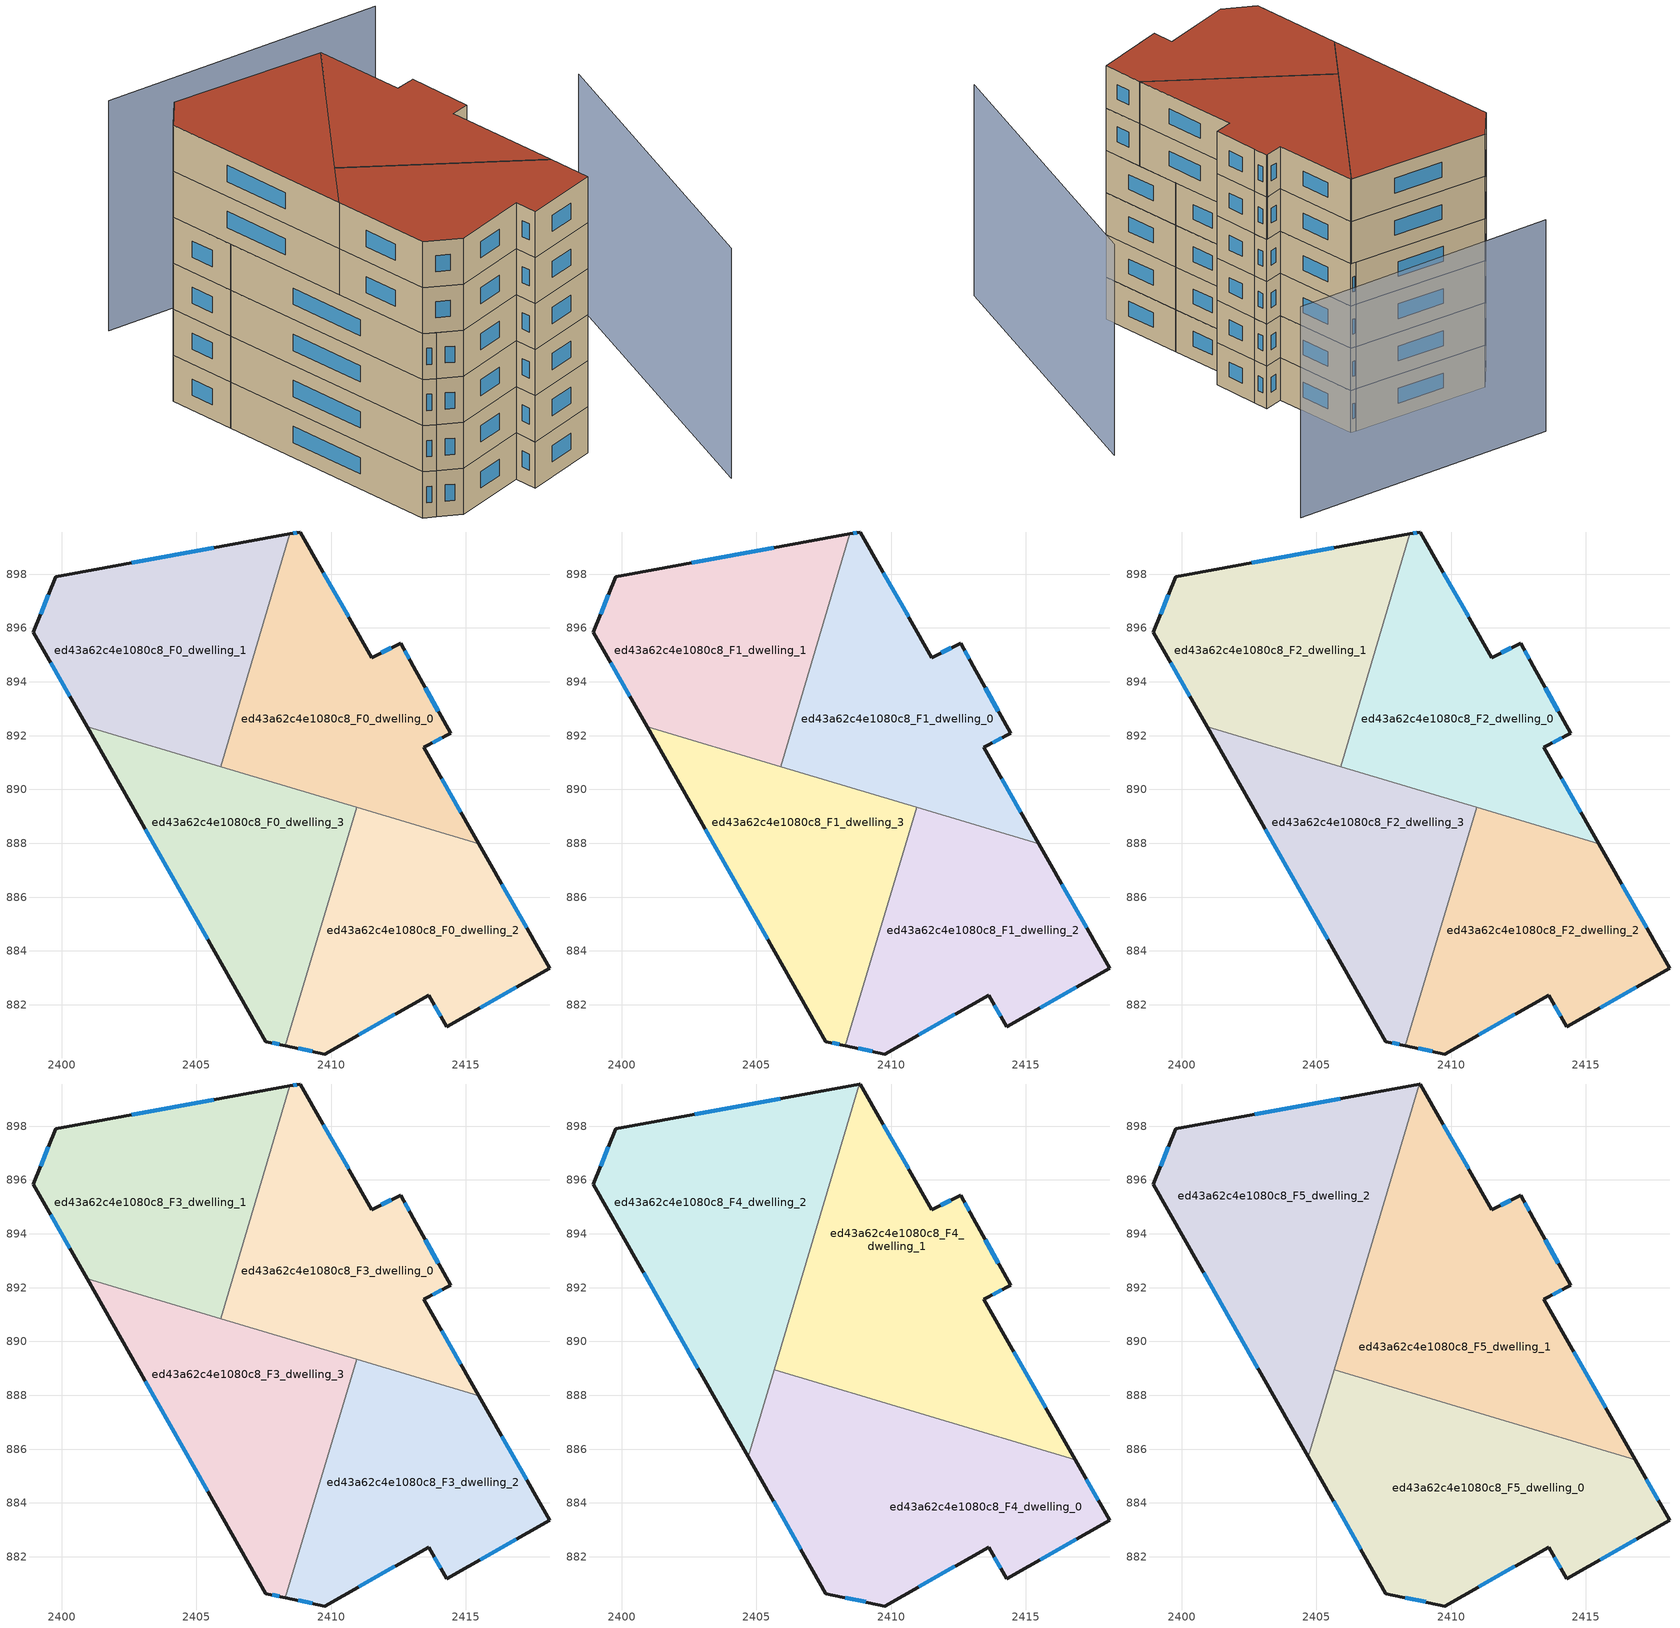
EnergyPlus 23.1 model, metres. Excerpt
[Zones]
ed43a62c4e1080c8_F0_dwelling_0
 floor ground (EU_floor_Construction): 2412.58,895.43 2413.05,894.58 2414.44,892.09 2413.45,891.56 2415.49,887.99 2405.9,890.85 2408.47,899.5 2408.85,899.56 2411.52,894.89 z0
 wall outside (EU_wall_Construction): 2415.49,887.99 2413.45,891.56 2414.44,892.09 2413.05,894.58 2412.58,895.43 2411.52,894.89 2408.85,899.56 2408.47,899.5 z0:3
 wall to ed43a62c4e1080c8_F0_dwelling_1 (EU_wall_Construction): 2408.47,899.5 2405.9,890.85 z0:3
 wall to ed43a62c4e1080c8_F0_dwelling_3 (EU_wall_Construction): 2405.9,890.85 2410.95,889.34 z0:3
 wall to ed43a62c4e1080c8_F0_dwelling_2 (EU_wall_Construction): 2410.95,889.34 2415.49,887.99 z0:3
 window (EU_Window_Construction): 2408.73,899.54 2408.6,899.52 / 2410.65,896.41 2409.72,898.05 / 2412.24,895.26 2411.86,895.07 / 2412.9,894.86 2412.73,895.16 / 2413.99,892.9 2413.5,893.77 / 2413.77,891.74 2414.12,891.92 / 2414.82,889.15 2414.11,890.4 z0.98:2.02
ed43a62c4e1080c8_F0_dwelling_1
 floor ground (EU_floor_Construction): 2408.47,899.5 2405.9,890.85 2400.94,892.33 2398.94,895.84 2399.77,897.89 z0
 wall outside (EU_wall_Construction): 2408.47,899.5 2399.77,897.89 2398.94,895.84 2400.94,892.33 z0:3
 wall to ed43a62c4e1080c8_F0_dwelling_3 (EU_wall_Construction): 2400.94,892.33 2405.9,890.85 z0:3
 window (EU_Window_Construction): 2405.64,898.97 2402.6,898.41 / 2399.59,894.7 2400.29,893.47 / 2399.5,897.23 2399.21,896.51 z0.98:2.02
ed43a62c4e1080c8_F0_dwelling_2
 floor ground (EU_floor_Construction): 2415.49,887.99 2418.12,883.36 2414.29,881.18 2413.62,882.36 2409.77,880.17 2408.3,880.48 2410.95,889.34 z0
 wall outside (EU_wall_Construction): 2408.3,880.48 2409.77,880.17 2413.62,882.36 2414.29,881.18 2418.12,883.36 2415.49,887.99 z0:3
 wall to ed43a62c4e1080c8_F0_dwelling_3 (EU_wall_Construction): 2410.95,889.34 2408.3,880.48 z0:3
 window (EU_Window_Construction): 2408.78,880.38 2409.29,880.27 / 2417.26,884.87 2416.34,886.48 / 2415.54,881.89 2416.87,882.66 / 2413.84,881.98 2414.07,881.57 / 2411.02,880.89 2412.37,881.65 z0.98:2.02
ed43a62c4e1080c8_F0_dwelling_3
 floor ground (EU_floor_Construction): 2410.95,889.34 2408.3,880.48 2407.58,880.63 2400.94,892.33 z0
 wall outside (EU_wall_Construction): 2400.94,892.33 2407.58,880.63 2408.3,880.48 z0:3
 window (EU_Window_Construction): 2407.82,880.58 2408.07,880.53 / 2403.1,888.52 2405.42,884.44 z0.98:2.02
ed43a62c4e1080c8_F1_dwelling_0
 floor to ed43a62c4e1080c8_F0_dwelling_0 (EU_floor_Construction): 2412.58,895.43 2413.05,894.58 2414.44,892.09 2413.45,891.56 2415.49,887.99 2405.9,890.85 2408.47,899.5 2408.85,899.56 2411.52,894.89 z3
 wall outside (EU_wall_Construction): 2415.49,887.99 2413.45,891.56 2414.44,892.09 2413.05,894.58 2412.58,895.43 2411.52,894.89 2408.85,899.56 2408.47,899.5 z3:6
 wall to ed43a62c4e1080c8_F1_dwelling_1 (EU_wall_Construction): 2408.47,899.5 2405.9,890.85 z3:6
 wall to ed43a62c4e1080c8_F1_dwelling_3 (EU_wall_Construction): 2405.9,890.85 2410.95,889.34 z3:6
 wall to ed43a62c4e1080c8_F1_dwelling_2 (EU_wall_Construction): 2410.95,889.34 2415.49,887.99 z3:6
 window (EU_Window_Construction): 2408.73,899.54 2408.6,899.52 / 2410.65,896.41 2409.72,898.05 / 2412.24,895.26 2411.86,895.07 / 2412.9,894.86 2412.73,895.16 / 2413.99,892.9 2413.5,893.77 / 2413.77,891.74 2414.12,891.92 / 2414.82,889.15 2414.11,890.4 z3.98:5.02
ed43a62c4e1080c8_F1_dwelling_1
 floor to ed43a62c4e1080c8_F0_dwelling_1 (EU_floor_Construction): 2408.47,899.5 2405.9,890.85 2400.94,892.33 2398.94,895.84 2399.77,897.89 z3
 wall outside (EU_wall_Construction): 2408.47,899.5 2399.77,897.89 2398.94,895.84 2400.94,892.33 z3:6
 wall to ed43a62c4e1080c8_F1_dwelling_3 (EU_wall_Construction): 2400.94,892.33 2405.9,890.85 z3:6
 window (EU_Window_Construction): 2405.64,898.97 2402.6,898.41 / 2399.59,894.7 2400.29,893.47 / 2399.5,897.23 2399.21,896.51 z3.98:5.02
ed43a62c4e1080c8_F1_dwelling_2
 floor to ed43a62c4e1080c8_F0_dwelling_2 (EU_floor_Construction): 2415.49,887.99 2418.12,883.36 2414.29,881.18 2413.62,882.36 2409.77,880.17 2408.3,880.48 2410.95,889.34 z3
 wall outside (EU_wall_Construction): 2408.3,880.48 2409.77,880.17 2413.62,882.36 2414.29,881.18 2418.12,883.36 2415.49,887.99 z3:6
 wall to ed43a62c4e1080c8_F1_dwelling_3 (EU_wall_Construction): 2410.95,889.34 2408.3,880.48 z3:6
 window (EU_Window_Construction): 2408.78,880.38 2409.29,880.27 / 2417.26,884.87 2416.34,886.48 / 2415.54,881.89 2416.87,882.66 / 2413.84,881.98 2414.07,881.57 / 2411.02,880.89 2412.37,881.65 z3.98:5.02
ed43a62c4e1080c8_F1_dwelling_3
 floor to ed43a62c4e1080c8_F0_dwelling_3 (EU_floor_Construction): 2410.95,889.34 2408.3,880.48 2407.58,880.63 2400.94,892.33 z3
 wall outside (EU_wall_Construction): 2400.94,892.33 2407.58,880.63 2408.3,880.48 z3:6
 window (EU_Window_Construction): 2407.82,880.58 2408.07,880.53 / 2403.1,888.52 2405.42,884.44 z3.98:5.02
ed43a62c4e1080c8_F2_dwelling_0
 floor to ed43a62c4e1080c8_F1_dwelling_0 (EU_floor_Construction): 2412.58,895.43 2413.05,894.58 2414.44,892.09 2413.45,891.56 2415.49,887.99 2405.9,890.85 2408.47,899.5 2408.85,899.56 2411.52,894.89 z6
 wall outside (EU_wall_Construction): 2415.49,887.99 2413.45,891.56 2414.44,892.09 2413.05,894.58 2412.58,895.43 2411.52,894.89 2408.85,899.56 2408.47,899.5 z6:9
 wall to ed43a62c4e1080c8_F2_dwelling_1 (EU_wall_Construction): 2408.47,899.5 2405.9,890.85 z6:9
 wall to ed43a62c4e1080c8_F2_dwelling_3 (EU_wall_Construction): 2405.9,890.85 2410.95,889.34 z6:9
 wall to ed43a62c4e1080c8_F2_dwelling_2 (EU_wall_Construction): 2410.95,889.34 2415.49,887.99 z6:9
 window (EU_Window_Construction): 2408.73,899.54 2408.6,899.52 / 2410.65,896.41 2409.72,898.05 / 2412.24,895.26 2411.86,895.07 / 2412.9,894.86 2412.73,895.16 / 2413.99,892.9 2413.5,893.77 / 2413.77,891.74 2414.12,891.92 / 2414.82,889.15 2414.11,890.4 z6.98:8.02
ed43a62c4e1080c8_F2_dwelling_1
 floor to ed43a62c4e1080c8_F1_dwelling_1 (EU_floor_Construction): 2408.47,899.5 2405.9,890.85 2400.94,892.33 2398.94,895.84 2399.77,897.89 z6
 wall outside (EU_wall_Construction): 2408.47,899.5 2399.77,897.89 2398.94,895.84 2400.94,892.33 z6:9
 wall to ed43a62c4e1080c8_F2_dwelling_3 (EU_wall_Construction): 2400.94,892.33 2405.9,890.85 z6:9
 window (EU_Window_Construction): 2405.64,898.97 2402.6,898.41 / 2399.59,894.7 2400.29,893.47 / 2399.5,897.23 2399.21,896.51 z6.98:8.02
ed43a62c4e1080c8_F2_dwelling_2
 floor to ed43a62c4e1080c8_F1_dwelling_2 (EU_floor_Construction): 2415.49,887.99 2418.12,883.36 2414.29,881.18 2413.62,882.36 2409.77,880.17 2408.3,880.48 2410.95,889.34 z6
 wall outside (EU_wall_Construction): 2408.3,880.48 2409.77,880.17 2413.62,882.36 2414.29,881.18 2418.12,883.36 2415.49,887.99 z6:9
 wall to ed43a62c4e1080c8_F2_dwelling_3 (EU_wall_Construction): 2410.95,889.34 2408.3,880.48 z6:9
 window (EU_Window_Construction): 2408.78,880.38 2409.29,880.27 / 2417.26,884.87 2416.34,886.48 / 2415.54,881.89 2416.87,882.66 / 2413.84,881.98 2414.07,881.57 / 2411.02,880.89 2412.37,881.65 z6.98:8.02
ed43a62c4e1080c8_F2_dwelling_3
 floor to ed43a62c4e1080c8_F1_dwelling_3 (EU_floor_Construction): 2410.95,889.34 2408.3,880.48 2407.58,880.63 2400.94,892.33 z6
 wall outside (EU_wall_Construction): 2400.94,892.33 2407.58,880.63 2408.3,880.48 z6:9
 window (EU_Window_Construction): 2407.82,880.58 2408.07,880.53 / 2403.1,888.52 2405.42,884.44 z6.98:8.02
ed43a62c4e1080c8_F3_dwelling_0
 floor to ed43a62c4e1080c8_F2_dwelling_0 (EU_floor_Construction): 2412.58,895.43 2413.05,894.58 2414.44,892.09 2413.45,891.56 2415.49,887.99 2405.9,890.85 2408.47,899.5 2408.85,899.56 2411.52,894.89 z9
 wall outside (EU_wall_Construction): 2415.49,887.99 2413.45,891.56 2414.44,892.09 2413.05,894.58 2412.58,895.43 2411.52,894.89 2408.85,899.56 2408.47,899.5 z9:12
 wall to ed43a62c4e1080c8_F3_dwelling_1 (EU_wall_Construction): 2408.47,899.5 2405.9,890.85 z9:12
 wall to ed43a62c4e1080c8_F3_dwelling_3 (EU_wall_Construction): 2405.9,890.85 2410.95,889.34 z9:12
 wall to ed43a62c4e1080c8_F3_dwelling_2 (EU_wall_Construction): 2410.95,889.34 2415.49,887.99 z9:12
 window (EU_Window_Construction): 2408.73,899.54 2408.6,899.52 / 2410.65,896.41 2409.72,898.05 / 2412.24,895.26 2411.86,895.07 / 2412.9,894.86 2412.73,895.16 / 2413.99,892.9 2413.5,893.77 / 2413.77,891.74 2414.12,891.92 / 2414.82,889.15 2414.11,890.4 z9.98:11.02
ed43a62c4e1080c8_F3_dwelling_1
 floor to ed43a62c4e1080c8_F2_dwelling_1 (EU_floor_Construction): 2408.47,899.5 2405.9,890.85 2400.94,892.33 2398.94,895.84 2399.77,897.89 z9
 wall outside (EU_wall_Construction): 2408.47,899.5 2399.77,897.89 2398.94,895.84 2400.94,892.33 z9:12
 wall to ed43a62c4e1080c8_F3_dwelling_3 (EU_wall_Construction): 2400.94,892.33 2405.9,890.85 z9:12
 window (EU_Window_Construction): 2405.64,898.97 2402.6,898.41 / 2399.59,894.7 2400.29,893.47 / 2399.5,897.23 2399.21,896.51 z9.98:11.02
ed43a62c4e1080c8_F3_dwelling_2
 floor to ed43a62c4e1080c8_F2_dwelling_2 (EU_floor_Construction): 2415.49,887.99 2418.12,883.36 2414.29,881.18 2413.62,882.36 2409.77,880.17 2408.3,880.48 2410.95,889.34 z9
 wall outside (EU_wall_Construction): 2408.3,880.48 2409.77,880.17 2413.62,882.36 2414.29,881.18 2418.12,883.36 2415.49,887.99 z9:12
 wall to ed43a62c4e1080c8_F3_dwelling_3 (EU_wall_Construction): 2410.95,889.34 2408.3,880.48 z9:12
 window (EU_Window_Construction): 2408.78,880.38 2409.29,880.27 / 2417.26,884.87 2416.34,886.48 / 2415.54,881.89 2416.87,882.66 / 2413.84,881.98 2414.07,881.57 / 2411.02,880.89 2412.37,881.65 z9.98:11.02
ed43a62c4e1080c8_F3_dwelling_3
 floor to ed43a62c4e1080c8_F2_dwelling_3 (EU_floor_Construction): 2410.95,889.34 2408.3,880.48 2407.58,880.63 2400.94,892.33 z9
 wall outside (EU_wall_Construction): 2400.94,892.33 2407.58,880.63 2408.3,880.48 z9:12
 window (EU_Window_Construction): 2407.82,880.58 2408.07,880.53 / 2403.1,888.52 2405.42,884.44 z9.98:11.02
ed43a62c4e1080c8_F4_dwelling_0
 floor to ed43a62c4e1080c8_F3_dwelling_2 (EU_floor_Construction): 2416.84,885.61 2418.12,883.36 2414.29,881.18 2413.62,882.36 2409.77,880.17 2408.3,880.48 2410.41,887.53 z12
 floor to ed43a62c4e1080c8_F3_dwelling_3 (EU_floor_Construction): 2410.41,887.53 2408.3,880.48 2407.58,880.63 2404.69,885.71 2405.66,888.94 z12
 wall outside (EU_wall_Construction): 2404.69,885.71 2407.58,880.63 2409.77,880.17 2413.62,882.36 2414.29,881.18 2418.12,883.36 2416.84,885.61 z12:15
 wall to ed43a62c4e1080c8_F4_dwelling_1 (EU_wall_Construction): 2416.84,885.61 2405.66,888.94 z12:15
 wall to ed43a62c4e1080c8_F4_dwelling_2 (EU_wall_Construction): 2405.66,888.94 2404.69,885.71 z12:15
 window (EU_Window_Construction): 2417.7,884.09 2417.26,884.88 / 2415.54,881.89 2416.87,882.66 / 2413.84,881.98 2414.07,881.57 / 2411.02,880.89 2412.37,881.65 / 2408.29,880.48 2409.06,880.32 / 2405.63,884.06 2406.64,882.29 z12.98:14.02
ed43a62c4e1080c8_F4_dwelling_1
 floor to ed43a62c4e1080c8_F3_dwelling_0 (EU_floor_Construction): 2412.58,895.43 2413.05,894.58 2414.44,892.09 2413.45,891.56 2415.49,887.99 2406.2,890.76 2408.82,899.56 2408.85,899.56 2411.52,894.89 2412.54,895.41 z12
 floor to ed43a62c4e1080c8_F3_dwelling_2 (EU_floor_Construction): 2415.49,887.99 2416.84,885.61 2410.41,887.53 2410.95,889.34 z12
 floor to ed43a62c4e1080c8_F3_dwelling_3 (EU_floor_Construction): 2410.95,889.34 2410.41,887.53 2405.66,888.94 2406.2,890.76 z12
 wall outside (EU_wall_Construction): 2416.84,885.61 2413.45,891.56 2414.44,892.09 2413.05,894.58 2412.58,895.43 2412.54,895.41 2411.52,894.89 2408.85,899.56 2408.82,899.56 z12:15
 wall to ed43a62c4e1080c8_F4_dwelling_2 (EU_wall_Construction): 2408.82,899.56 2405.66,888.94 z12:15
 window (EU_Window_Construction): 2410.65,896.41 2409.72,898.05 / 2412.21,895.24 2411.85,895.06 / 2412.9,894.86 2412.73,895.16 / 2413.99,892.9 2413.5,893.77 / 2413.77,891.74 2414.12,891.92 / 2415.74,887.55 2414.55,889.63 z12.98:14.02
ed43a62c4e1080c8_F4_dwelling_2
 floor to ed43a62c4e1080c8_F3_dwelling_1 (EU_floor_Construction): 2408.47,899.49 2405.9,890.85 2400.94,892.33 2398.94,895.84 2399.77,897.89 z12
 floor to ed43a62c4e1080c8_F3_dwelling_0 (EU_floor_Construction): 2408.82,899.56 2406.2,890.76 2405.9,890.85 2408.47,899.49 z12
 floor to ed43a62c4e1080c8_F3_dwelling_3 (EU_floor_Construction): 2406.2,890.76 2404.69,885.71 2400.94,892.33 z12
 wall outside (EU_wall_Construction): 2408.82,899.56 2399.77,897.89 2398.94,895.84 2404.69,885.71 z12:15
 window (EU_Window_Construction): 2400.81,892.55 2402.82,889.01 / 2399.5,897.23 2399.21,896.51 / 2405.88,899.02 2402.71,898.44 z12.98:14.02
ed43a62c4e1080c8_F5_dwelling_0
 floor to ed43a62c4e1080c8_F4_dwelling_0 (EU_floor_Construction): 2416.84,885.61 2418.12,883.36 2414.29,881.18 2413.62,882.36 2409.77,880.17 2407.58,880.63 2404.69,885.71 2405.66,888.94 z15
 wall outside (EU_wall_Construction): 2404.69,885.71 2407.58,880.63 2409.77,880.17 2413.62,882.36 2414.29,881.18 2418.12,883.36 2416.84,885.61 z15:18
 wall to ed43a62c4e1080c8_F5_dwelling_1 (EU_wall_Construction): 2416.84,885.61 2405.66,888.94 z15:18
 wall to ed43a62c4e1080c8_F5_dwelling_2 (EU_wall_Construction): 2405.66,888.94 2404.69,885.71 z15:18
 window (EU_Window_Construction): 2417.7,884.09 2417.26,884.88 / 2415.54,881.89 2416.87,882.66 / 2413.84,881.98 2414.07,881.57 / 2411.02,880.89 2412.37,881.65 / 2408.29,880.48 2409.06,880.32 / 2405.63,884.06 2406.64,882.29 z15.98:17.02
 roof outside (EU_roof_Construction): 2418.12,883.36 2416.84,885.61 2405.66,888.94 2404.69,885.71 2407.58,880.63 2409.77,880.17 2413.62,882.36 2414.29,881.18 z18
ed43a62c4e1080c8_F5_dwelling_1
 floor to ed43a62c4e1080c8_F4_dwelling_1 (EU_floor_Construction): 2412.58,895.43 2413.05,894.58 2414.44,892.09 2413.45,891.56 2416.84,885.61 2405.66,888.94 2408.82,899.56 2408.85,899.56 2411.52,894.89 2412.54,895.41 z15
 wall outside (EU_wall_Construction): 2416.84,885.61 2413.45,891.56 2414.44,892.09 2413.05,894.58 2412.58,895.43 2412.54,895.41 2411.52,894.89 2408.85,899.56 2408.82,899.56 z15:18
 wall to ed43a62c4e1080c8_F5_dwelling_2 (EU_wall_Construction): 2408.82,899.56 2405.66,888.94 z15:18
 window (EU_Window_Construction): 2410.65,896.41 2409.72,898.05 / 2412.21,895.24 2411.85,895.06 / 2412.9,894.86 2412.73,895.16 / 2413.99,892.9 2413.5,893.77 / 2413.77,891.74 2414.12,891.92 / 2415.74,887.55 2414.55,889.63 z15.98:17.02
 roof outside (EU_roof_Construction): 2416.84,885.61 2413.45,891.56 2414.44,892.09 2413.05,894.58 2412.58,895.43 2412.54,895.41 2411.52,894.89 2408.85,899.56 2408.82,899.56 2405.66,888.94 z18
ed43a62c4e1080c8_F5_dwelling_2
 floor to ed43a62c4e1080c8_F4_dwelling_2 (EU_floor_Construction): 2408.82,899.56 2404.69,885.71 2398.94,895.84 2399.77,897.89 z15
 wall outside (EU_wall_Construction): 2408.82,899.56 2399.77,897.89 2398.94,895.84 2404.69,885.71 z15:18
 window (EU_Window_Construction): 2400.81,892.55 2402.82,889.01 / 2399.5,897.23 2399.21,896.51 / 2405.88,899.02 2402.71,898.44 z15.98:17.02
 roof outside (EU_roof_Construction): 2404.69,885.71 2408.82,899.56 2399.77,897.89 2398.94,895.84 z18
shading: 2424.5,878.33 2422.69,896.86 / 2414.73,906.87 2398.07,903.42 z0:15
[Building]
EU S2 Campaign: North Axis=0; Terrain=City; Solar Distribution=FullExterior
[Site:Location]
Bologna: Latitude=44.5; Longitude=11.25; Time Zone=1; Elevation=37
[SizingPeriod:WeatherFileDays]
AnnualSizingPeriod: Begin Month=1; Begin Day of Month=1; End Month=12; End Day of Month=31; Day of Week for Start Day=Monday; Use Weather File Daylight Saving Period=No; Use Weather File Rain and Snow Indicators=No
[MATERIAL]
EU_InternalMass_Material: Roughness=MediumRough; Thickness=0.1; Conductivity=1; Density=1800; Specific Heat=900; Thermal Absorptance=0.9; Solar Absorptance=0.7; Visible Absorptance=0.7
[MATERIAL:NOMASS] Roughness=MediumRough; Thermal Absorptance=0.9; Solar Absorptance=0.7; Visible Absorptance=0.7
Name | Thermal Resistance
EU_wall_NoMass | 0.905828
EU_roof_NoMass | 0.37593
EU_floor_NoMass | 0.67114
[WINDOWMATERIAL:SIMPLEGLAZINGSYSTEM]
EU_Window_SimpleGlazing: UFactor=4.52486; Solar Heat Gain Coefficient=0.85; Visible Transmittance=0.85
[CONSTRUCTION]
EU_wall_Construction: EU_wall_NoMass
EU_roof_Construction: EU_roof_NoMass
EU_floor_Construction: EU_floor_NoMass
EU_Window_Construction: EU_Window_SimpleGlazing
EU_InternalMass_Construction: EU_InternalMass_Material
[ZONE] Type=1; Multiplier=1; Ceiling Height=autocalculate; Floor Area=autocalculate; Part of Total Floor Area=Yes
Name | Volume
ed43a62c4e1080c8_F0_dwelling_0; ed43a62c4e1080c8_F1_dwelling_0; ed43a62c4e1080c8_F2_dwelling_0; ed43a62c4e1080c8_F3_dwelling_0 | 156.021
ed43a62c4e1080c8_F4_dwelling_0; ed43a62c4e1080c8_F5_dwelling_0 | 208.024
ed43a62c4e1080c8_F0_dwelling_1; ed43a62c4e1080c8_F1_dwelling_1; ed43a62c4e1080c8_F2_dwelling_1; ed43a62c4e1080c8_F3_dwelling_1 | 156.026
ed43a62c4e1080c8_F4_dwelling_1; ed43a62c4e1080c8_F5_dwelling_1 | 208.028
ed43a62c4e1080c8_F0_dwelling_2; ed43a62c4e1080c8_F1_dwelling_2; ed43a62c4e1080c8_F2_dwelling_2; ed43a62c4e1080c8_F3_dwelling_2 | 156.018
ed43a62c4e1080c8_F4_dwelling_2; ed43a62c4e1080c8_F5_dwelling_2 | 208.021
ed43a62c4e1080c8_F0_dwelling_3; ed43a62c4e1080c8_F1_dwelling_3; ed43a62c4e1080c8_F2_dwelling_3; ed43a62c4e1080c8_F3_dwelling_3 | 156.015
[INTERNALMASS] Construction=EU_InternalMass_Construction
Name | Zone or ZoneList | Surface Area
ed43a62c4e1080c8_F0_dwelling_0_EU_InternalMass | ed43a62c4e1080c8_F0_dwelling_0 | 52.0069
ed43a62c4e1080c8_F0_dwelling_1_EU_InternalMass | ed43a62c4e1080c8_F0_dwelling_1 | 52.0088
ed43a62c4e1080c8_F0_dwelling_2_EU_InternalMass | ed43a62c4e1080c8_F0_dwelling_2 | 52.0063
ed43a62c4e1080c8_F0_dwelling_3_EU_InternalMass | ed43a62c4e1080c8_F0_dwelling_3 | 52.005
ed43a62c4e1080c8_F1_dwelling_0_EU_InternalMass | ed43a62c4e1080c8_F1_dwelling_0 | 52.0069
ed43a62c4e1080c8_F1_dwelling_1_EU_InternalMass | ed43a62c4e1080c8_F1_dwelling_1 | 52.0088
ed43a62c4e1080c8_F1_dwelling_2_EU_InternalMass | ed43a62c4e1080c8_F1_dwelling_2 | 52.0063
ed43a62c4e1080c8_F1_dwelling_3_EU_InternalMass | ed43a62c4e1080c8_F1_dwelling_3 | 52.005
ed43a62c4e1080c8_F2_dwelling_0_EU_InternalMass | ed43a62c4e1080c8_F2_dwelling_0 | 52.0069
ed43a62c4e1080c8_F2_dwelling_1_EU_InternalMass | ed43a62c4e1080c8_F2_dwelling_1 | 52.0088
ed43a62c4e1080c8_F2_dwelling_2_EU_InternalMass | ed43a62c4e1080c8_F2_dwelling_2 | 52.0063
ed43a62c4e1080c8_F2_dwelling_3_EU_InternalMass | ed43a62c4e1080c8_F2_dwelling_3 | 52.005
ed43a62c4e1080c8_F3_dwelling_0_EU_InternalMass | ed43a62c4e1080c8_F3_dwelling_0 | 52.0069
ed43a62c4e1080c8_F3_dwelling_1_EU_InternalMass | ed43a62c4e1080c8_F3_dwelling_1 | 52.0088
ed43a62c4e1080c8_F3_dwelling_2_EU_InternalMass | ed43a62c4e1080c8_F3_dwelling_2 | 52.0063
ed43a62c4e1080c8_F3_dwelling_3_EU_InternalMass | ed43a62c4e1080c8_F3_dwelling_3 | 52.005
ed43a62c4e1080c8_F4_dwelling_0_EU_InternalMass | ed43a62c4e1080c8_F4_dwelling_0 | 69.3418
ed43a62c4e1080c8_F4_dwelling_1_EU_InternalMass | ed43a62c4e1080c8_F4_dwelling_1 | 69.3429
ed43a62c4e1080c8_F4_dwelling_2_EU_InternalMass | ed43a62c4e1080c8_F4_dwelling_2 | 69.3406
ed43a62c4e1080c8_F5_dwelling_0_EU_InternalMass | ed43a62c4e1080c8_F5_dwelling_0 | 69.3418
ed43a62c4e1080c8_F5_dwelling_1_EU_InternalMass | ed43a62c4e1080c8_F5_dwelling_1 | 69.3429
ed43a62c4e1080c8_F5_dwelling_2_EU_InternalMass | ed43a62c4e1080c8_F5_dwelling_2 | 69.3406
[OTHEREQUIPMENT] Fuel Type=Electricity; Design Level Calculation Method=Watts/Area; Power per Zone Floor Area=1; Fraction Latent=0; Fraction Radiant=0; Fraction Lost=0; Carbon Dioxide Generation Rate=0; EndUse Subcategory=EU_Step8_InternalGains
Name | Zone or ZoneList or Space or SpaceList | Schedule
EU_Step8_InternalGain_ed43a62c4e1080c8_F0_dwelling_0_f000 | ed43a62c4e1080c8_F0_dwelling_0 | EU_Step8_GainSchedule_ed43a62c4e1080c8_F0_dwelling_0_f000
EU_Step8_InternalGain_ed43a62c4e1080c8_F0_dwelling_1_f000 | ed43a62c4e1080c8_F0_dwelling_1 | EU_Step8_GainSchedule_ed43a62c4e1080c8_F0_dwelling_1_f000
EU_Step8_InternalGain_ed43a62c4e1080c8_F0_dwelling_2_f000 | ed43a62c4e1080c8_F0_dwelling_2 | EU_Step8_GainSchedule_ed43a62c4e1080c8_F0_dwelling_2_f000
EU_Step8_InternalGain_ed43a62c4e1080c8_F0_dwelling_3_f000 | ed43a62c4e1080c8_F0_dwelling_3 | EU_Step8_GainSchedule_ed43a62c4e1080c8_F0_dwelling_3_f000
EU_Step8_InternalGain_ed43a62c4e1080c8_F1_dwelling_0_f000 | ed43a62c4e1080c8_F1_dwelling_0 | EU_Step8_GainSchedule_ed43a62c4e1080c8_F1_dwelling_0_f000
EU_Step8_InternalGain_ed43a62c4e1080c8_F1_dwelling_1_f000 | ed43a62c4e1080c8_F1_dwelling_1 | EU_Step8_GainSchedule_ed43a62c4e1080c8_F1_dwelling_1_f000
EU_Step8_InternalGain_ed43a62c4e1080c8_F1_dwelling_2_f000 | ed43a62c4e1080c8_F1_dwelling_2 | EU_Step8_GainSchedule_ed43a62c4e1080c8_F1_dwelling_2_f000
EU_Step8_InternalGain_ed43a62c4e1080c8_F1_dwelling_3_f000 | ed43a62c4e1080c8_F1_dwelling_3 | EU_Step8_GainSchedule_ed43a62c4e1080c8_F1_dwelling_3_f000
EU_Step8_InternalGain_ed43a62c4e1080c8_F2_dwelling_0_f000 | ed43a62c4e1080c8_F2_dwelling_0 | EU_Step8_GainSchedule_ed43a62c4e1080c8_F2_dwelling_0_f000
EU_Step8_InternalGain_ed43a62c4e1080c8_F2_dwelling_1_f000 | ed43a62c4e1080c8_F2_dwelling_1 | EU_Step8_GainSchedule_ed43a62c4e1080c8_F2_dwelling_1_f000
EU_Step8_InternalGain_ed43a62c4e1080c8_F2_dwelling_2_f000 | ed43a62c4e1080c8_F2_dwelling_2 | EU_Step8_GainSchedule_ed43a62c4e1080c8_F2_dwelling_2_f000
EU_Step8_InternalGain_ed43a62c4e1080c8_F2_dwelling_3_f000 | ed43a62c4e1080c8_F2_dwelling_3 | EU_Step8_GainSchedule_ed43a62c4e1080c8_F2_dwelling_3_f000
EU_Step8_InternalGain_ed43a62c4e1080c8_F3_dwelling_0_f000 | ed43a62c4e1080c8_F3_dwelling_0 | EU_Step8_GainSchedule_ed43a62c4e1080c8_F3_dwelling_0_f000
EU_Step8_InternalGain_ed43a62c4e1080c8_F3_dwelling_1_f000 | ed43a62c4e1080c8_F3_dwelling_1 | EU_Step8_GainSchedule_ed43a62c4e1080c8_F3_dwelling_1_f000
EU_Step8_InternalGain_ed43a62c4e1080c8_F3_dwelling_2_f000 | ed43a62c4e1080c8_F3_dwelling_2 | EU_Step8_GainSchedule_ed43a62c4e1080c8_F3_dwelling_2_f000
EU_Step8_InternalGain_ed43a62c4e1080c8_F3_dwelling_3_f000 | ed43a62c4e1080c8_F3_dwelling_3 | EU_Step8_GainSchedule_ed43a62c4e1080c8_F3_dwelling_3_f000
EU_Step8_InternalGain_ed43a62c4e1080c8_F4_dwelling_0_f000 | ed43a62c4e1080c8_F4_dwelling_0 | EU_Step8_GainSchedule_ed43a62c4e1080c8_F4_dwelling_0_f000
EU_Step8_InternalGain_ed43a62c4e1080c8_F4_dwelling_1_f000 | ed43a62c4e1080c8_F4_dwelling_1 | EU_Step8_GainSchedule_ed43a62c4e1080c8_F4_dwelling_1_f000
EU_Step8_InternalGain_ed43a62c4e1080c8_F4_dwelling_2_f000 | ed43a62c4e1080c8_F4_dwelling_2 | EU_Step8_GainSchedule_ed43a62c4e1080c8_F4_dwelling_2_f000
EU_Step8_InternalGain_ed43a62c4e1080c8_F5_dwelling_0_f000 | ed43a62c4e1080c8_F5_dwelling_0 | EU_Step8_GainSchedule_ed43a62c4e1080c8_F5_dwelling_0_f000
EU_Step8_InternalGain_ed43a62c4e1080c8_F5_dwelling_1_f000 | ed43a62c4e1080c8_F5_dwelling_1 | EU_Step8_GainSchedule_ed43a62c4e1080c8_F5_dwelling_1_f000
EU_Step8_InternalGain_ed43a62c4e1080c8_F5_dwelling_2_f000 | ed43a62c4e1080c8_F5_dwelling_2 | EU_Step8_GainSchedule_ed43a62c4e1080c8_F5_dwelling_2_f000
[ZONEVENTILATION:DESIGNFLOWRATE] Schedule=EU_AlwaysOn; Design Flow Rate Calculation Method=AirChanges/Hour; Air Changes per Hour=0.73129; Ventilation Type=Natural; Fan Pressure Rise=0; Fan Total Efficiency=1; Constant Term Coefficient=1; Temperature Term Coefficient=0; Velocity Term Coefficient=0; Velocity Squared Term Coefficient=0; Minimum Indoor Temperature=-100; Maximum Indoor Temperature=100; Delta Temperature=-100; Minimum Outdoor Temperature=-100; Maximum Outdoor Temperature=100; Maximum Wind Speed=40
Name | Zone or ZoneList or Space or SpaceList
EU_ConstantAir_ed43a62c4e1080c8_F0_dwelling_0 | ed43a62c4e1080c8_F0_dwelling_0
EU_ConstantAir_ed43a62c4e1080c8_F0_dwelling_1 | ed43a62c4e1080c8_F0_dwelling_1
EU_ConstantAir_ed43a62c4e1080c8_F0_dwelling_2 | ed43a62c4e1080c8_F0_dwelling_2
EU_ConstantAir_ed43a62c4e1080c8_F0_dwelling_3 | ed43a62c4e1080c8_F0_dwelling_3
EU_ConstantAir_ed43a62c4e1080c8_F1_dwelling_0 | ed43a62c4e1080c8_F1_dwelling_0
EU_ConstantAir_ed43a62c4e1080c8_F1_dwelling_1 | ed43a62c4e1080c8_F1_dwelling_1
EU_ConstantAir_ed43a62c4e1080c8_F1_dwelling_2 | ed43a62c4e1080c8_F1_dwelling_2
EU_ConstantAir_ed43a62c4e1080c8_F1_dwelling_3 | ed43a62c4e1080c8_F1_dwelling_3
EU_ConstantAir_ed43a62c4e1080c8_F2_dwelling_0 | ed43a62c4e1080c8_F2_dwelling_0
EU_ConstantAir_ed43a62c4e1080c8_F2_dwelling_1 | ed43a62c4e1080c8_F2_dwelling_1
EU_ConstantAir_ed43a62c4e1080c8_F2_dwelling_2 | ed43a62c4e1080c8_F2_dwelling_2
EU_ConstantAir_ed43a62c4e1080c8_F2_dwelling_3 | ed43a62c4e1080c8_F2_dwelling_3
EU_ConstantAir_ed43a62c4e1080c8_F3_dwelling_0 | ed43a62c4e1080c8_F3_dwelling_0
EU_ConstantAir_ed43a62c4e1080c8_F3_dwelling_1 | ed43a62c4e1080c8_F3_dwelling_1
EU_ConstantAir_ed43a62c4e1080c8_F3_dwelling_2 | ed43a62c4e1080c8_F3_dwelling_2
EU_ConstantAir_ed43a62c4e1080c8_F3_dwelling_3 | ed43a62c4e1080c8_F3_dwelling_3
EU_ConstantAir_ed43a62c4e1080c8_F4_dwelling_0 | ed43a62c4e1080c8_F4_dwelling_0
EU_ConstantAir_ed43a62c4e1080c8_F4_dwelling_1 | ed43a62c4e1080c8_F4_dwelling_1
EU_ConstantAir_ed43a62c4e1080c8_F4_dwelling_2 | ed43a62c4e1080c8_F4_dwelling_2
EU_ConstantAir_ed43a62c4e1080c8_F5_dwelling_0 | ed43a62c4e1080c8_F5_dwelling_0
EU_ConstantAir_ed43a62c4e1080c8_F5_dwelling_1 | ed43a62c4e1080c8_F5_dwelling_1
EU_ConstantAir_ed43a62c4e1080c8_F5_dwelling_2 | ed43a62c4e1080c8_F5_dwelling_2
[HVACTEMPLATE:THERMOSTAT] Constant Heating Setpoint=20; Constant Cooling Setpoint=50
EU_HeatOnly_ed43a62c4e1080c8_F0_dwelling_0; EU_HeatOnly_ed43a62c4e1080c8_F0_dwelling_1; EU_HeatOnly_ed43a62c4e1080c8_F0_dwelling_2; EU_HeatOnly_ed43a62c4e1080c8_F0_dwelling_3; EU_HeatOnly_ed43a62c4e1080c8_F1_dwelling_0; EU_HeatOnly_ed43a62c4e1080c8_F1_dwelling_1; EU_HeatOnly_ed43a62c4e1080c8_F1_dwelling_2; EU_HeatOnly_ed43a62c4e1080c8_F1_dwelling_3; EU_HeatOnly_ed43a62c4e1080c8_F2_dwelling_0; EU_HeatOnly_ed43a62c4e1080c8_F2_dwelling_1; EU_HeatOnly_ed43a62c4e1080c8_F2_dwelling_2; EU_HeatOnly_ed43a62c4e1080c8_F2_dwelling_3; EU_HeatOnly_ed43a62c4e1080c8_F3_dwelling_0; EU_HeatOnly_ed43a62c4e1080c8_F3_dwelling_1; EU_HeatOnly_ed43a62c4e1080c8_F3_dwelling_2; EU_HeatOnly_ed43a62c4e1080c8_F3_dwelling_3; EU_HeatOnly_ed43a62c4e1080c8_F4_dwelling_0; EU_HeatOnly_ed43a62c4e1080c8_F4_dwelling_1; EU_HeatOnly_ed43a62c4e1080c8_F4_dwelling_2; EU_HeatOnly_ed43a62c4e1080c8_F5_dwelling_0; EU_HeatOnly_ed43a62c4e1080c8_F5_dwelling_1; EU_HeatOnly_ed43a62c4e1080c8_F5_dwelling_2
[HVACTEMPLATE:ZONE:IDEALLOADSAIRSYSTEM] System Availability Schedule=EU_AlwaysOn; Maximum Heating Supply Air Temperature=50; Minimum Cooling Supply Air Temperature=13; Maximum Heating Supply Air Humidity Ratio=0.0156; Minimum Cooling Supply Air Humidity Ratio=0.0077; Heating Limit=NoLimit; Cooling Limit=NoLimit; Heating Availability Schedule=EU_AlwaysOn; Cooling Availability Schedule=EU_CoolingOff; Dehumidification Control Type=ConstantSensibleHeatRatio; Cooling Sensible Heat Ratio=0.7; Dehumidification Setpoint=60; Humidification Control Type=None; Humidification Setpoint=30; Outdoor Air Method=None; Outdoor Air Flow Rate per Person=0.00944; Outdoor Air Flow Rate per Zone Floor Area=0; Outdoor Air Flow Rate per Zone=0; Demand Controlled Ventilation Type=None; Outdoor Air Economizer Type=NoEconomizer; Heat Recovery Type=None; Sensible Heat Recovery Effectiveness=0.7; Latent Heat Recovery Effectiveness=0.65
Name | Template Thermostat
ed43a62c4e1080c8_F0_dwelling_0 | EU_HeatOnly_ed43a62c4e1080c8_F0_dwelling_0
ed43a62c4e1080c8_F0_dwelling_1 | EU_HeatOnly_ed43a62c4e1080c8_F0_dwelling_1
ed43a62c4e1080c8_F0_dwelling_2 | EU_HeatOnly_ed43a62c4e1080c8_F0_dwelling_2
ed43a62c4e1080c8_F0_dwelling_3 | EU_HeatOnly_ed43a62c4e1080c8_F0_dwelling_3
ed43a62c4e1080c8_F1_dwelling_0 | EU_HeatOnly_ed43a62c4e1080c8_F1_dwelling_0
ed43a62c4e1080c8_F1_dwelling_1 | EU_HeatOnly_ed43a62c4e1080c8_F1_dwelling_1
ed43a62c4e1080c8_F1_dwelling_2 | EU_HeatOnly_ed43a62c4e1080c8_F1_dwelling_2
ed43a62c4e1080c8_F1_dwelling_3 | EU_HeatOnly_ed43a62c4e1080c8_F1_dwelling_3
ed43a62c4e1080c8_F2_dwelling_0 | EU_HeatOnly_ed43a62c4e1080c8_F2_dwelling_0
ed43a62c4e1080c8_F2_dwelling_1 | EU_HeatOnly_ed43a62c4e1080c8_F2_dwelling_1
ed43a62c4e1080c8_F2_dwelling_2 | EU_HeatOnly_ed43a62c4e1080c8_F2_dwelling_2
ed43a62c4e1080c8_F2_dwelling_3 | EU_HeatOnly_ed43a62c4e1080c8_F2_dwelling_3
ed43a62c4e1080c8_F3_dwelling_0 | EU_HeatOnly_ed43a62c4e1080c8_F3_dwelling_0
ed43a62c4e1080c8_F3_dwelling_1 | EU_HeatOnly_ed43a62c4e1080c8_F3_dwelling_1
ed43a62c4e1080c8_F3_dwelling_2 | EU_HeatOnly_ed43a62c4e1080c8_F3_dwelling_2
ed43a62c4e1080c8_F3_dwelling_3 | EU_HeatOnly_ed43a62c4e1080c8_F3_dwelling_3
ed43a62c4e1080c8_F4_dwelling_0 | EU_HeatOnly_ed43a62c4e1080c8_F4_dwelling_0
ed43a62c4e1080c8_F4_dwelling_1 | EU_HeatOnly_ed43a62c4e1080c8_F4_dwelling_1
ed43a62c4e1080c8_F4_dwelling_2 | EU_HeatOnly_ed43a62c4e1080c8_F4_dwelling_2
ed43a62c4e1080c8_F5_dwelling_0 | EU_HeatOnly_ed43a62c4e1080c8_F5_dwelling_0
ed43a62c4e1080c8_F5_dwelling_1 | EU_HeatOnly_ed43a62c4e1080c8_F5_dwelling_1
ed43a62c4e1080c8_F5_dwelling_2 | EU_HeatOnly_ed43a62c4e1080c8_F5_dwelling_2
[SIZING:ZONE] Zone Cooling Design Supply Air Temperature Input Method=SupplyAirTemperature; Zone Cooling Design Supply Air Temperature=13; Zone Heating Design Supply Air Temperature Input Method=SupplyAirTemperature; Zone Heating Design Supply Air Temperature=50; Zone Cooling Design Supply Air Humidity Ratio=0.008; Zone Heating Design Supply Air Humidity Ratio=0.008; Cooling Design Air Flow Method=DesignDay; Cooling Design Air Flow Rate=0; Cooling Minimum Air Flow per Zone Floor Area=0.000762; Cooling Minimum Air Flow=0; Cooling Minimum Air Flow Fraction=0.2; Heating Design Air Flow Method=DesignDay; Heating Design Air Flow Rate=0; Heating Maximum Air Flow per Zone Floor Area=0.002032; Heating Maximum Air Flow=0.141576; Heating Maximum Air Flow Fraction=0.3; Account for Dedicated Outdoor Air System=No; Dedicated Outdoor Air System Control Strategy=NeutralSupplyAir; Dedicated Outdoor Air Low Setpoint Temperature for Design=autosize; Dedicated Outdoor Air High Setpoint Temperature for Design=autosize; Zone Load Sizing Method=Sensible Load Only No Latent Load; Zone Latent Cooling Design Supply Air Humidity Ratio Input Method=HumidityRatioDifference; Zone Cooling Design Supply Air Humidity Ratio Difference=0.005; Zone Latent Heating Design Supply Air Humidity Ratio Input Method=HumidityRatioDifference; Zone Humidification Design Supply Air Humidity Ratio Difference=0.005
ed43a62c4e1080c8_F0_dwelling_0; ed43a62c4e1080c8_F0_dwelling_1; ed43a62c4e1080c8_F0_dwelling_2; ed43a62c4e1080c8_F0_dwelling_3; ed43a62c4e1080c8_F1_dwelling_0; ed43a62c4e1080c8_F1_dwelling_1; ed43a62c4e1080c8_F1_dwelling_2; ed43a62c4e1080c8_F1_dwelling_3; ed43a62c4e1080c8_F2_dwelling_0; ed43a62c4e1080c8_F2_dwelling_1; ed43a62c4e1080c8_F2_dwelling_2; ed43a62c4e1080c8_F2_dwelling_3; ed43a62c4e1080c8_F3_dwelling_0; ed43a62c4e1080c8_F3_dwelling_1; ed43a62c4e1080c8_F3_dwelling_2; ed43a62c4e1080c8_F3_dwelling_3; ed43a62c4e1080c8_F4_dwelling_0; ed43a62c4e1080c8_F4_dwelling_1; ed43a62c4e1080c8_F4_dwelling_2; ed43a62c4e1080c8_F5_dwelling_0; ed43a62c4e1080c8_F5_dwelling_1; ed43a62c4e1080c8_F5_dwelling_2
[SCHEDULE:CONSTANT]
Name | Hourly Value
EU_AlwaysOn | 1
EU_CoolingOff | 0
[SCHEDULE:FILE] Column Number=1; Rows to Skip at Top=0; Number of Hours of Data=8760; Column Separator=Comma; Interpolate to Timestep=No; Minutes per Item=60; Adjust Schedule for Daylight Savings=Yes
Name | File
EU_Step8_GainSchedule_ed43a62c4e1080c8_F0_dwelling_0_f000 | ../../schedules/ed43a62c4e1080c8/ed43a62c4e1080c8_F0_dwelling_0_f000_gain.csv
EU_Step8_GainSchedule_ed43a62c4e1080c8_F0_dwelling_1_f000 | ../../schedules/ed43a62c4e1080c8/ed43a62c4e1080c8_F0_dwelling_1_f000_gain.csv
EU_Step8_GainSchedule_ed43a62c4e1080c8_F0_dwelling_2_f000 | ../../schedules/ed43a62c4e1080c8/ed43a62c4e1080c8_F0_dwelling_2_f000_gain.csv
EU_Step8_GainSchedule_ed43a62c4e1080c8_F0_dwelling_3_f000 | ../../schedules/ed43a62c4e1080c8/ed43a62c4e1080c8_F0_dwelling_3_f000_gain.csv
EU_Step8_GainSchedule_ed43a62c4e1080c8_F1_dwelling_0_f000 | ../../schedules/ed43a62c4e1080c8/ed43a62c4e1080c8_F1_dwelling_0_f000_gain.csv
EU_Step8_GainSchedule_ed43a62c4e1080c8_F1_dwelling_1_f000 | ../../schedules/ed43a62c4e1080c8/ed43a62c4e1080c8_F1_dwelling_1_f000_gain.csv
EU_Step8_GainSchedule_ed43a62c4e1080c8_F1_dwelling_2_f000 | ../../schedules/ed43a62c4e1080c8/ed43a62c4e1080c8_F1_dwelling_2_f000_gain.csv
EU_Step8_GainSchedule_ed43a62c4e1080c8_F1_dwelling_3_f000 | ../../schedules/ed43a62c4e1080c8/ed43a62c4e1080c8_F1_dwelling_3_f000_gain.csv
EU_Step8_GainSchedule_ed43a62c4e1080c8_F2_dwelling_0_f000 | ../../schedules/ed43a62c4e1080c8/ed43a62c4e1080c8_F2_dwelling_0_f000_gain.csv
EU_Step8_GainSchedule_ed43a62c4e1080c8_F2_dwelling_1_f000 | ../../schedules/ed43a62c4e1080c8/ed43a62c4e1080c8_F2_dwelling_1_f000_gain.csv
EU_Step8_GainSchedule_ed43a62c4e1080c8_F2_dwelling_2_f000 | ../../schedules/ed43a62c4e1080c8/ed43a62c4e1080c8_F2_dwelling_2_f000_gain.csv
EU_Step8_GainSchedule_ed43a62c4e1080c8_F2_dwelling_3_f000 | ../../schedules/ed43a62c4e1080c8/ed43a62c4e1080c8_F2_dwelling_3_f000_gain.csv
EU_Step8_GainSchedule_ed43a62c4e1080c8_F3_dwelling_0_f000 | ../../schedules/ed43a62c4e1080c8/ed43a62c4e1080c8_F3_dwelling_0_f000_gain.csv
EU_Step8_GainSchedule_ed43a62c4e1080c8_F3_dwelling_1_f000 | ../../schedules/ed43a62c4e1080c8/ed43a62c4e1080c8_F3_dwelling_1_f000_gain.csv
EU_Step8_GainSchedule_ed43a62c4e1080c8_F3_dwelling_2_f000 | ../../schedules/ed43a62c4e1080c8/ed43a62c4e1080c8_F3_dwelling_2_f000_gain.csv
EU_Step8_GainSchedule_ed43a62c4e1080c8_F3_dwelling_3_f000 | ../../schedules/ed43a62c4e1080c8/ed43a62c4e1080c8_F3_dwelling_3_f000_gain.csv
EU_Step8_GainSchedule_ed43a62c4e1080c8_F4_dwelling_0_f000 | ../../schedules/ed43a62c4e1080c8/ed43a62c4e1080c8_F4_dwelling_0_f000_gain.csv
EU_Step8_GainSchedule_ed43a62c4e1080c8_F4_dwelling_1_f000 | ../../schedules/ed43a62c4e1080c8/ed43a62c4e1080c8_F4_dwelling_1_f000_gain.csv
EU_Step8_GainSchedule_ed43a62c4e1080c8_F4_dwelling_2_f000 | ../../schedules/ed43a62c4e1080c8/ed43a62c4e1080c8_F4_dwelling_2_f000_gain.csv
EU_Step8_GainSchedule_ed43a62c4e1080c8_F5_dwelling_0_f000 | ../../schedules/ed43a62c4e1080c8/ed43a62c4e1080c8_F5_dwelling_0_f000_gain.csv
EU_Step8_GainSchedule_ed43a62c4e1080c8_F5_dwelling_1_f000 | ../../schedules/ed43a62c4e1080c8/ed43a62c4e1080c8_F5_dwelling_1_f000_gain.csv
EU_Step8_GainSchedule_ed43a62c4e1080c8_F5_dwelling_2_f000 | ../../schedules/ed43a62c4e1080c8/ed43a62c4e1080c8_F5_dwelling_2_f000_gain.csv
